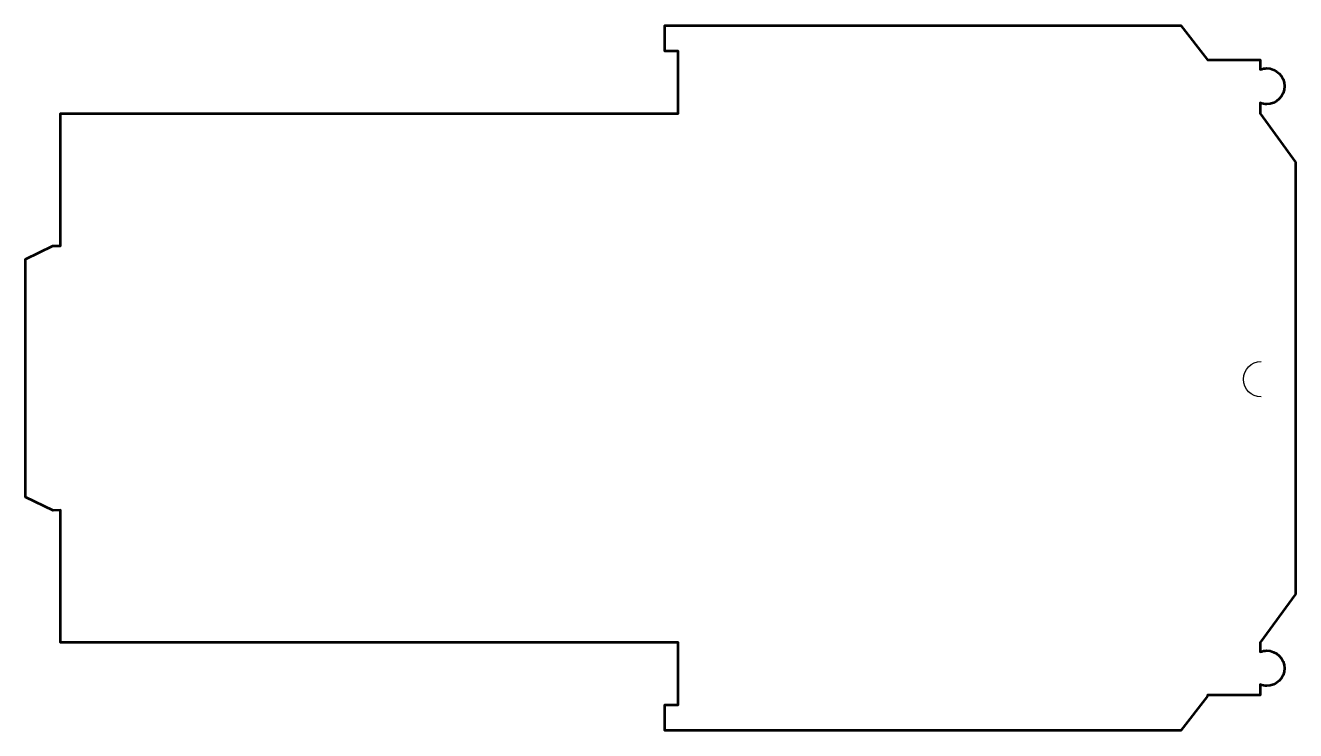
# Model space of a CAD drawing. Header units: centimetres. Extents: x -10.2 to 10.2, y -5.7 to 5.7.
import ezdxf

# ---------------------------------------------------------------- set-up
doc = ezdxf.new("R2010")
doc.units = ezdxf.units.CM
doc.header["$MEASUREMENT"] = 0
doc.layers.add('Camada 1', color=7, linetype='Continuous')

msp = doc.modelspace()

# ---------------------------------------------------------------- linework, layer by layer
at = {"layer": 'Camada 1', "lineweight": 53}
msp.add_open_spline([(8.79779, -5.12087), (8.79779, -5.12087), (8.79779, -5.10616), (8.79779, -5.10616), (8.79779, -5.10616), (8.79779, -5.10616), (9.64928, -5.10615), (9.64928, -5.10615), (9.64928, -5.10615), (9.64928, -5.10615), (9.64928, -4.93605), (9.64928, -4.93605), (9.64928, -4.93605), (9.68156, -4.9487), (9.71662, -4.95595), (9.75342, -4.95595), (9.75342, -4.95595), (9.91016, -4.95595), (10.03716, -4.82887), (10.03716, -4.67216), (10.03716, -4.67216), (10.03716, -4.51542), (9.91016, -4.38829), (9.75342, -4.38829), (9.75342, -4.38829), (9.71662, -4.38829), (9.68156, -4.39559), (9.64928, -4.40827), (9.64928, -4.40827), (9.64928, -4.40827), (9.64965, -4.25822), (9.64965, -4.25822), (9.64965, -4.25822), (9.64965, -4.25822), (10.21734, -3.4778), (10.21734, -3.4778), (10.21734, -3.4778), (10.21734, -3.4778), (10.21734, 3.47606), (10.21734, 3.47606), (10.21734, 3.47606), (10.21734, 3.47606), (9.64904, 4.25669), (9.64904, 4.25669), (9.64904, 4.25669), (9.64904, 4.25669), (9.64904, 4.42843), (9.64904, 4.42843), (9.64904, 4.42843), (9.68137, 4.41549), (9.71648, 4.40819), (9.75339, 4.40819), (9.75339, 4.40819), (9.9105, 4.40819), (10.03782, 4.53736), (10.03782, 4.69669), (10.03782, 4.69669), (10.03782, 4.85608), (9.91048, 4.98535), (9.75339, 4.98535), (9.75339, 4.98535), (9.71645, 4.98535), (9.68134, 4.97797), (9.64904, 4.96498), (9.64904, 4.96498), (9.64904, 4.96498), (9.64904, 5.12119), (9.64904, 5.12119), (9.64904, 5.12119), (9.64904, 5.12119), (8.79793, 5.12118), (8.79793, 5.12118), (8.79793, 5.12118), (8.79793, 5.12118), (8.37242, 5.6758), (8.37242, 5.6758), (8.37242, 5.6758), (8.37242, 5.6758), (0.07043, 5.6758), (0.07043, 5.6758), (0.07043, 5.6758), (0.07043, 5.6758), (0.07043, 5.26138), (0.07043, 5.26138), (0.07043, 5.26138), (0.07043, 5.26138), (0.28326, 5.26284), (0.28326, 5.26284), (0.28326, 5.26284), (0.28326, 5.26284), (0.28326, 4.25671), (0.28326, 4.25671), (0.28326, 4.25671), (0.28326, 4.25671), (-9.65076, 4.25671), (-9.65076, 4.25671), (-9.65076, 4.25671), (-9.65076, 4.25671), (-9.65076, 2.12793), (-9.65076, 2.12793), (-9.65076, 2.12793), (-9.65076, 2.12793), (-9.77506, 2.12589), (-9.77506, 2.12589), (-9.77506, 2.12589), (-9.77506, 2.12589), (-10.21731, 1.91504), (-10.21731, 1.91504), (-10.21731, 1.91504), (-10.21731, 1.91504), (-10.21731, -1.91666), (-10.21731, -1.91666), (-10.21731, -1.91666), (-10.21731, -1.91666), (-9.77196, -2.13068), (-9.77196, -2.13068), (-9.77196, -2.13068), (-9.77196, -2.13068), (-9.65073, -2.12949), (-9.65073, -2.12949), (-9.65073, -2.12949), (-9.65073, -2.12949), (-9.65073, -4.25825), (-9.65073, -4.25825), (-9.65073, -4.25825), (-9.65073, -4.25825), (0.283, -4.25824), (0.283, -4.25824), (0.283, -4.25824), (0.283, -4.25824), (0.283, -5.26276), (0.283, -5.26276), (0.283, -5.26276), (0.283, -5.26276), (0.07022, -5.26138), (0.07022, -5.26138), (0.07022, -5.26138), (0.07022, -5.26138), (0.07022, -5.6758), (0.07022, -5.6758), (0.07022, -5.6758), (0.07022, -5.6758), (8.372, -5.6758), (8.372, -5.6758), (8.372, -5.6758), (8.372, -5.6758), (8.79779, -5.12087), (8.79779, -5.12087)], degree=3, knots=[0, 0, 0, 0, 0.02631579, 0.02631579, 0.02631579, 0.02631579, 0.05263158, 0.05263158, 0.05263158, 0.05263158, 0.07894737, 0.07894737, 0.07894737, 0.07894737, 0.10526316, 0.10526316, 0.10526316, 0.10526316, 0.13157895, 0.13157895, 0.13157895, 0.13157895, 0.15789474, 0.15789474, 0.15789474, 0.15789474, 0.18421053, 0.18421053, 0.18421053, 0.18421053, 0.21052632, 0.21052632, 0.21052632, 0.21052632, 0.23684211, 0.23684211, 0.23684211, 0.23684211, 0.26315789, 0.26315789, 0.26315789, 0.26315789, 0.28947368, 0.28947368, 0.28947368, 0.28947368, 0.31578947, 0.31578947, 0.31578947, 0.31578947, 0.34210526, 0.34210526, 0.34210526, 0.34210526, 0.36842105, 0.36842105, 0.36842105, 0.36842105, 0.39473684, 0.39473684, 0.39473684, 0.39473684, 0.42105263, 0.42105263, 0.42105263, 0.42105263, 0.44736842, 0.44736842, 0.44736842, 0.44736842, 0.47368421, 0.47368421, 0.47368421, 0.47368421, 0.5, 0.5, 0.5, 0.5, 0.52631579, 0.52631579, 0.52631579, 0.52631579, 0.55263158, 0.55263158, 0.55263158, 0.55263158, 0.57894737, 0.57894737, 0.57894737, 0.57894737, 0.60526316, 0.60526316, 0.60526316, 0.60526316, 0.63157895, 0.63157895, 0.63157895, 0.63157895, 0.65789474, 0.65789474, 0.65789474, 0.65789474, 0.68421053, 0.68421053, 0.68421053, 0.68421053, 0.71052632, 0.71052632, 0.71052632, 0.71052632, 0.73684211, 0.73684211, 0.73684211, 0.73684211, 0.76315789, 0.76315789, 0.76315789, 0.76315789, 0.78947368, 0.78947368, 0.78947368, 0.78947368, 0.81578947, 0.81578947, 0.81578947, 0.81578947, 0.84210526, 0.84210526, 0.84210526, 0.84210526, 0.86842105, 0.86842105, 0.86842105, 0.86842105, 0.89473684, 0.89473684, 0.89473684, 0.89473684, 0.92105263, 0.92105263, 0.92105263, 0.92105263, 0.94736842, 0.94736842, 0.94736842, 0.94736842, 1, 1, 1, 1], dxfattribs=at)
at = {"layer": 'Camada 1', "lineweight": 25}
msp.add_open_spline([(9.66256, -0.30286), (9.50574, -0.3031), (9.37848, -0.17615), (9.37832, -0.01941), (9.37832, -0.01941), (9.37806, 0.1373), (9.50495, 0.26454), (9.66174, 0.26475)], degree=3, knots=[0, 0, 0, 0, 0.33333333, 0.33333333, 0.33333333, 0.33333333, 1, 1, 1, 1], dxfattribs=at)

doc.saveas('drawing.dxf')
